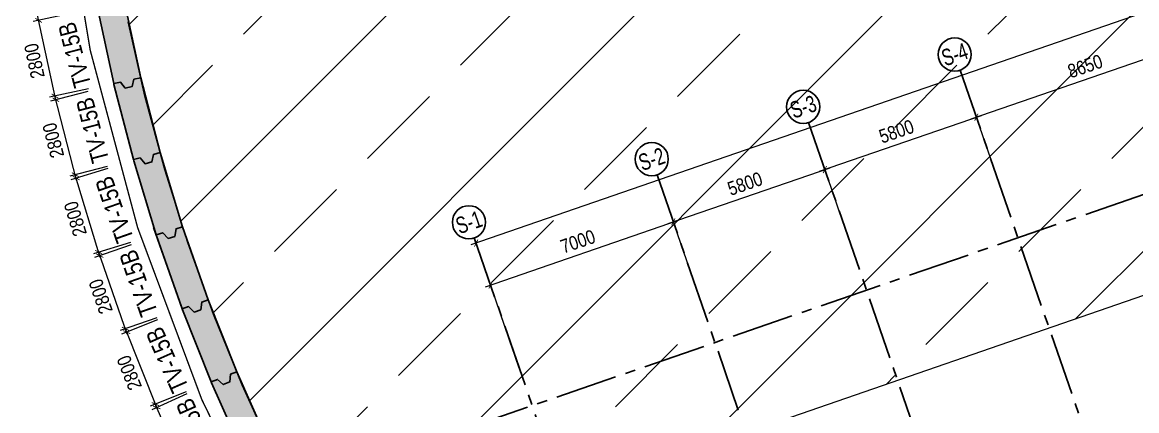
# Model space of a CAD drawing. Header units: millimetres. Extents: x 0 to 837459, y -815537 to -10000.
# Drawn here: x 501630 to 541964, y -764828 to -750779 of the extents above; entities that cross this region are included whole.
import ezdxf
from ezdxf.enums import TextEntityAlignment as Align

# ---------------------------------------------------------------- set-up
doc = ezdxf.new("R2010")
doc.units = ezdxf.units.MM
doc.header["$LTSCALE"] = 100
doc.header["$PDMODE"] = 32
doc.header["$PDSIZE"] = 2.5
for name, pattern in [('CENTER2', [1.125, 0.75, -0.125, 0.125, -0.125]), ('DASHDOT', [1, 0.5, -0.25, 0, -0.25]), ('DASHED', [4.5, 3, -1.5]), ('HIDDEN', [0.375, 0.25, -0.125])]:
    doc.linetypes.add(name, pattern=pattern)
for name, color, linetype in [('ccu11-Dim', 8, 'Continuous'), ('ccu11-Khuat', 9, 'DASHED'), ('ccu12-Hatch', 250, 'Continuous'), ('ccu12-Truc', 13, 'CENTER2'), ('KT-Dim', 8, 'Continuous'), ('Xref_ST_MBDV Cot vach 30.7.2022$0$Xref_ST_MBDV Cot vach 30.7.2022|Xref_ST_MBDV Cot vach 30.7.2022|Xref_ST_MBDV Cot vach 30.7.2022|Xref_ST_MBDV Cot vach 30.7.2022|A-CORE-OTLN', 2, 'Continuous'), ('Xref_ST_MBDV Cot vach 30.7.2022$0$Xref_ST_MBDV Cot vach 30.7.2022|Xref_ST_MBDV Cot vach 30.7.2022|Xref_ST_MBDV Cot vach 30.7.2022|Xref_ST_MBDV Cot vach 30.7.2022|ccu12-Thay', 7, 'Continuous'), ('Xref_ST_MBDV Cot vach 30.7.2022|Xref_ST_MBDV Cot vach 30.7.2022|Xref_ST_MBDV Cot vach 30.7.2022|Xref_ST_MBDV Cot vach 30.7.2022|A-GRID-SYM', 50, 'Continuous')]:
    doc.layers.add(name, color=color, linetype=linetype)
doc.layers.add('ccu12-Tencaukien', color=9, linetype='Continuous', lineweight=15)
doc.layers.add('KT-Net thay', color=7, linetype='Continuous', lineweight=15)
doc.styles.add('Arial', font='arial.ttf', dxfattribs={"width": 0.7})
doc.styles.add('Arial Narrow', font='ARIALN.TTF')
doc.styles.add('HBA-Text', font='GOTHIC.TTF')
doc.dimstyles.new('ccu12-200', dxfattribs={"dimscale": 200, "dimtxt": 2.5, "dimasz": 1, "dimexe": 1, "dimexo": 2, "dimgap": 1, "dimtad": 1, "dimdec": 0, "dimdsep": 46, "dimtxsty": 'Arial Narrow', "dimblk": 'ARCHTICK', "dimcen": -1, "dimdle": 1, "dimclrd": 256, "dimclre": 256, "dimclrt": 3, "dimadec": 0, "dimazin": 2, "dimtfac": 0.1, "dimtdec": 0, "dimtmove": 0, "dimatfit": 1, "dimldrblk": 'ARCHTICK', "dimfxl": 1, "dimtvp": 0.833333, "dimtolj": 1, "dimtzin": 12, "dimarcsym": 0})

# ---------------------------------------------------------------- blocks, each defined once
blk = doc.blocks.new('GRID-SYM-flat-103')
at = {"layer": 'Xref_ST_MBDV Cot vach 30.7.2022|Xref_ST_MBDV Cot vach 30.7.2022|Xref_ST_MBDV Cot vach 30.7.2022|Xref_ST_MBDV Cot vach 30.7.2022|A-GRID-SYM'}
blk.add_circle((0, 0, 0), 900, dxfattribs=at)
at = {"layer": 'Xref_ST_MBDV Cot vach 30.7.2022|Xref_ST_MBDV Cot vach 30.7.2022|Xref_ST_MBDV Cot vach 30.7.2022|Xref_ST_MBDV Cot vach 30.7.2022|A-GRID-SYM', "style": 'HBA-Text'}
blk.add_attdef('GRID', text='', height=900, rotation=19.04714, dxfattribs=at).set_placement((0, 0, 0), align=Align.MIDDLE_CENTER)
blk = doc.blocks.new('_ARCHTICK')
at = {"color": 0, "linetype": 'ByBlock', "const_width": 0.15}
blk.add_lwpolyline([(-0.5, -0.5), (0.5, 0.5)], dxfattribs=at)
blk = doc.blocks.new('*D115')
at = {"layer": 'Defpoints', "color": 0, "transparency": 16777216}
for p in [(314073, -50971), (315243, -54360), (308626, -56644)]:
    blk.add_point(p, dxfattribs=at)
at = {"layer": 'KT-Dim', "lineweight": -2, "transparency": 16777216}
for p, q in [((315112, -53982), (314007, -50782)), ((307267, -53321), (314262, -50906)), ((308495, -56266), (307391, -53067))]:
    blk.add_line(p, q, dxfattribs=at)
at = {"layer": 'KT-Dim', "lineweight": -2, "transparency": 16777216, "xscale": 200, "yscale": 200, "zscale": 200}
for p, rotation in [((314073, -50971), 19.04713796363416), ((307456, -53256), 199.0471379636342)]:
    blk.add_blockref('_ARCHTICK', p, dxfattribs=dict(at, rotation=rotation))
at = {"layer": 'KT-Dim', "color": 3, "transparency": 16777216, "insert": (310616, -51683), "char_height": 500, "attachment_point": 5, "rotation": 19.0471, "style": 'Arial Narrow'}
blk.add_mtext('\\A1;7000', dxfattribs=at)
blk = doc.blocks.new('*D116')
at = {"layer": 'Defpoints', "color": 0, "transparency": 16777216}
for p in [(319555, -49079), (320303, -51244), (315243, -54360)]:
    blk.add_point(p, dxfattribs=at)
at = {"layer": 'KT-Dim', "lineweight": -2, "transparency": 16777216}
for p, q in [((313884, -51037), (319744, -49013)), ((320172, -50866), (319490, -48890)), ((315112, -53982), (314007, -50782))]:
    blk.add_line(p, q, dxfattribs=at)
at = {"layer": 'KT-Dim', "lineweight": -2, "transparency": 16777216, "xscale": 200, "yscale": 200, "zscale": 200}
for p, rotation in [((319555, -49079), 19.04713796363416), ((314073, -50971), 199.0471379636342)]:
    blk.add_blockref('_ARCHTICK', p, dxfattribs=dict(at, rotation=rotation))
at = {"layer": 'KT-Dim', "color": 3, "transparency": 16777216, "insert": (316665, -49595), "char_height": 500, "attachment_point": 5, "rotation": 19.0471, "style": 'Arial Narrow'}
blk.add_mtext('\\A1;5800', dxfattribs=at)
blk = doc.blocks.new('*D117')
at = {"layer": 'Defpoints', "color": 0, "transparency": 16777216}
for p in [(325038, -47186), (325785, -49351), (320303, -51244)]:
    blk.add_point(p, dxfattribs=at)
at = {"layer": 'KT-Dim', "lineweight": -2, "transparency": 16777216}
for p, q in [((319366, -49144), (325227, -47121)), ((325655, -48973), (324972, -46997)), ((320172, -50866), (319490, -48890))]:
    blk.add_line(p, q, dxfattribs=at)
at = {"layer": 'KT-Dim', "lineweight": -2, "transparency": 16777216, "xscale": 200, "yscale": 200, "zscale": 200}
for p, rotation in [((325038, -47186), 19.04713796363416), ((319555, -49079), 199.0471379636342)]:
    blk.add_blockref('_ARCHTICK', p, dxfattribs=dict(at, rotation=rotation))
at = {"layer": 'KT-Dim', "color": 3, "transparency": 16777216, "insert": (322148, -47702), "char_height": 500, "attachment_point": 5, "rotation": 19.0471, "style": 'Arial Narrow'}
blk.add_mtext('\\A1;5800', dxfattribs=at)
blk = doc.blocks.new('*D118')
at = {"layer": 'Defpoints', "color": 0, "transparency": 16777216}
for p in [(333214, -44363), (333962, -46528), (325785, -49351)]:
    blk.add_point(p, dxfattribs=at)
at = {"layer": 'KT-Dim', "lineweight": -2, "transparency": 16777216}
for p, q in [((324849, -47251), (333403, -44298)), ((333831, -46150), (333149, -44174)), ((325655, -48973), (324972, -46997))]:
    blk.add_line(p, q, dxfattribs=at)
at = {"layer": 'KT-Dim', "lineweight": -2, "transparency": 16777216, "xscale": 200, "yscale": 200, "zscale": 200}
for p, rotation in [((333214, -44363), 19.04713796363416), ((325038, -47186), 199.0471379636342)]:
    blk.add_blockref('_ARCHTICK', p, dxfattribs=dict(at, rotation=rotation))
at = {"layer": 'KT-Dim', "color": 3, "transparency": 16777216, "insert": (328977, -45344), "char_height": 500, "attachment_point": 5, "rotation": 19.0471, "style": 'Arial Narrow'}
blk.add_mtext('\\A1;8650', dxfattribs=at)
blk = doc.blocks.new('*D125')
at = {"layer": 'Defpoints', "color": 0, "transparency": 16777216}
for p in [(363163, -37115), (306934, -51743), (308410, -56019, 0)]:
    blk.add_point(p, dxfattribs=at)
at = {"layer": 'KT-Dim', "lineweight": -2, "transparency": 16777216}
for p, q in [((363033, -36737), (361622, -32650)), ((361876, -32774), (306745, -51809)), ((308280, -55641), (306869, -51554))]:
    blk.add_line(p, q, dxfattribs=at)
at = {"layer": 'KT-Dim', "lineweight": -2, "transparency": 16777216, "xscale": 200, "yscale": 200, "zscale": 200}
for p, rotation in [((361687, -32839), 19.0477163778953), ((306934, -51743), 199.0477163778953)]:
    blk.add_blockref('_ARCHTICK', p, dxfattribs=dict(at, rotation=rotation))
at = {"layer": 'KT-Dim', "color": 3, "transparency": 16777216, "insert": (334162, -41861), "char_height": 500, "attachment_point": 5, "rotation": 19.0477, "style": 'Arial Narrow'}
blk.add_mtext('\\A1;57925', dxfattribs=at)
blk = doc.blocks.new('*D159')
at = {"layer": 'ccu11-Dim', "lineweight": -2, "ltscale": 0.5, "transparency": 16777216}
for p, q in [((-122932, 55804), (-124347, 55498)), ((-123519, 52608), (-124194, 55736)), ((-122342, 53067), (-123757, 52761))]:
    blk.add_line(p, q, dxfattribs=at)
at = {"layer": 'Defpoints', "color": 0, "ltscale": 0.5, "transparency": 16777216}
for p in [(-122541, 55888), (-124152, 55541), (-121951, 53151)]:
    blk.add_point(p, dxfattribs=at)
at = {"layer": 'ccu11-Dim', "lineweight": -2, "ltscale": 0.5, "transparency": 16777216, "xscale": 200, "yscale": 200, "zscale": 200}
for p, rotation in [((-124152, 55541), 102.1762206243331), ((-123561, 52804), 282.1762206243331)]:
    blk.add_blockref('_ARCHTICK', p, dxfattribs=dict(at, rotation=rotation))
at = {"layer": 'ccu11-Dim', "color": 3, "ltscale": 0.5, "transparency": 16777216, "insert": (-124302, 54076), "char_height": 500, "attachment_point": 5, "rotation": 102.1762, "style": 'Arial Narrow', "bg_fill": 3, "box_fill_scale": 1.1, "bg_fill_color": 256, "bg_fill_true_color": 13158600, "bg_fill_transparency": 0}
blk.add_mtext('\\A1;2800', dxfattribs=at)
blk = doc.blocks.new('*D160')
at = {"layer": 'ccu11-Dim', "lineweight": -2, "ltscale": 0.5, "transparency": 16777216}
for p, q in [((-122369, 52973), (-123723, 52622)), ((-122776, 49768), (-123580, 52866)), ((-121666, 50263), (-123020, 49912))]:
    blk.add_line(p, q, dxfattribs=at)
at = {"layer": 'Defpoints', "color": 0, "ltscale": 0.5, "transparency": 16777216}
for p in [(-121982, 53074), (-123529, 52672), (-121278, 50364)]:
    blk.add_point(p, dxfattribs=at)
at = {"layer": 'ccu11-Dim', "lineweight": -2, "ltscale": 0.5, "transparency": 16777216, "xscale": 200, "yscale": 200, "zscale": 200}
for p, rotation in [((-123529, 52672), 104.5489868478341), ((-122826, 49962), 284.5489868478341)]:
    blk.add_blockref('_ARCHTICK', p, dxfattribs=dict(at, rotation=rotation))
at = {"layer": 'ccu11-Dim', "color": 3, "ltscale": 0.5, "transparency": 16777216, "insert": (-123618, 51203), "char_height": 500, "attachment_point": 5, "rotation": 104.549, "style": 'Arial Narrow', "bg_fill": 3, "box_fill_scale": 1.1, "bg_fill_color": 256, "bg_fill_true_color": 13158600, "bg_fill_transparency": 0}
blk.add_mtext('\\A1;2800', dxfattribs=at)
blk = doc.blocks.new('*D161')
at = {"layer": 'ccu11-Dim', "lineweight": -2, "ltscale": 0.5, "transparency": 16777216}
for p, q in [((-121644, 50188), (-122983, 49781)), ((-121919, 46969), (-122850, 50030)), ((-120829, 47509), (-122168, 47102))]:
    blk.add_line(p, q, dxfattribs=at)
at = {"layer": 'Defpoints', "color": 0, "ltscale": 0.5, "transparency": 16777216}
for p in [(-121262, 50304), (-122792, 49839), (-120447, 47626)]:
    blk.add_point(p, dxfattribs=at)
at = {"layer": 'ccu11-Dim', "lineweight": -2, "ltscale": 0.5, "transparency": 16777216, "xscale": 200, "yscale": 200, "zscale": 200}
for p, rotation in [((-122792, 49839), 106.9214121395143), ((-121977, 47160), 286.9214121395144)]:
    blk.add_blockref('_ARCHTICK', p, dxfattribs=dict(at, rotation=rotation))
at = {"layer": 'ccu11-Dim', "color": 3, "ltscale": 0.5, "transparency": 16777216, "insert": (-122820, 48367), "char_height": 500, "attachment_point": 5, "rotation": 106.9214, "style": 'Arial Narrow', "bg_fill": 3, "box_fill_scale": 1.1, "bg_fill_color": 256, "bg_fill_true_color": 13158600, "bg_fill_transparency": 0}
blk.add_mtext('\\A1;2800', dxfattribs=at)
blk = doc.blocks.new('*D162')
at = {"layer": 'ccu11-Dim', "lineweight": -2, "ltscale": 0.5, "transparency": 16777216}
for p, q in [((-120802, 47428), (-122124, 46965)), ((-120943, 44199), (-122001, 47220)), ((-119877, 44785), (-121198, 44322))]:
    blk.add_line(p, q, dxfattribs=at)
at = {"layer": 'Defpoints', "color": 0, "ltscale": 0.5, "transparency": 16777216}
for p in [(-120425, 47560), (-121935, 47031), (-119500, 44917)]:
    blk.add_point(p, dxfattribs=at)
at = {"layer": 'ccu11-Dim', "lineweight": -2, "ltscale": 0.5, "transparency": 16777216, "xscale": 200, "yscale": 200, "zscale": 200}
for p, rotation in [((-121935, 47031), 109.2940475771697), ((-121010, 44388), 289.2940475771697)]:
    blk.add_blockref('_ARCHTICK', p, dxfattribs=dict(at, rotation=rotation))
at = {"layer": 'ccu11-Dim', "color": 3, "ltscale": 0.5, "transparency": 16777216, "insert": (-121902, 45559), "char_height": 500, "attachment_point": 5, "rotation": 109.294, "style": 'Arial Narrow', "bg_fill": 3, "box_fill_scale": 1.1, "bg_fill_color": 256, "bg_fill_true_color": 13158600, "bg_fill_transparency": 0}
blk.add_mtext('\\A1;2800', dxfattribs=at)
blk = doc.blocks.new('*D163')
at = {"layer": 'ccu11-Dim', "lineweight": -2, "ltscale": 0.5, "transparency": 16777216}
for p, q in [((-119848, 44708), (-121147, 44192)), ((-119854, 41478), (-121035, 44452)), ((-118814, 42106), (-120113, 41590))]:
    blk.add_line(p, q, dxfattribs=at)
at = {"layer": 'Defpoints', "color": 0, "ltscale": 0.5, "transparency": 16777216}
for p in [(-119476, 44856), (-120961, 44266), (-118442, 42254)]:
    blk.add_point(p, dxfattribs=at)
at = {"layer": 'ccu11-Dim', "lineweight": -2, "ltscale": 0.5, "transparency": 16777216, "xscale": 200, "yscale": 200, "zscale": 200}
for p, rotation in [((-120961, 44266), 111.666655592945), ((-119928, 41664), 291.666655592945)]:
    blk.add_blockref('_ARCHTICK', p, dxfattribs=dict(at, rotation=rotation))
at = {"layer": 'ccu11-Dim', "color": 3, "ltscale": 0.5, "transparency": 16777216, "insert": (-120868, 42797), "char_height": 500, "attachment_point": 5, "rotation": 111.6667, "style": 'Arial Narrow', "bg_fill": 3, "box_fill_scale": 1.1, "bg_fill_color": 256, "bg_fill_true_color": 13158600, "bg_fill_transparency": 0}
blk.add_mtext('\\A1;2800', dxfattribs=at)
blk = doc.blocks.new('*D164')
at = {"layer": 'ccu11-Dim', "lineweight": -2, "ltscale": 0.5, "transparency": 16777216}
for p, q in [((-118782, 42031), (-120060, 41461)), ((-118656, 38803), (-119959, 41725)), ((-117641, 39474), (-118920, 38904))]:
    blk.add_line(p, q, dxfattribs=at)
at = {"layer": 'Defpoints', "color": 0, "ltscale": 0.5, "transparency": 16777216}
for p in [(-118417, 42194), (-119878, 41542), (-117276, 39637)]:
    blk.add_point(p, dxfattribs=at)
at = {"layer": 'ccu11-Dim', "lineweight": -2, "ltscale": 0.5, "transparency": 16777216, "xscale": 200, "yscale": 200, "zscale": 200}
for p, rotation in [((-119878, 41542), 114.039215001165), ((-118737, 38985), 294.039215001165)]:
    blk.add_blockref('_ARCHTICK', p, dxfattribs=dict(at, rotation=rotation))
at = {"layer": 'ccu11-Dim', "color": 3, "ltscale": 0.5, "transparency": 16777216, "insert": (-119723, 40078), "char_height": 500, "attachment_point": 5, "rotation": 114.0392, "style": 'Arial Narrow', "bg_fill": 3, "box_fill_scale": 1.1, "bg_fill_color": 256, "bg_fill_true_color": 13158600, "bg_fill_transparency": 0}
blk.add_mtext('\\A1;2800', dxfattribs=at)
blk = doc.blocks.new('Grid-ST-flat-3')
at = {"layer": 'ccu12-Truc', "ltscale": 30}
for p, q in [((369404.7, -36752.1), (304555.5, -59141.2)), ((324450.3, -45484.5), (334287.1, -73976.6)), ((318967.8, -47377.3), (328804.6, -75869.4)), ((313485.4, -49270.1), (323322.2, -77762.2)), ((306868.6, -51554.5), (316705.4, -80046.6))]:
    blk.add_line(p, q, dxfattribs=at)
at = {"layer": 'KT-Dim'}
ref = blk.add_blockref('GRID-SYM-flat-103', (324254.4, -44917.3, 0), dxfattribs=dict(at, xscale=0.6666666666666666, yscale=0.6666666666666666, zscale=0.6666666666666666))
ref.add_attrib('GRID', 'S-4', dxfattribs={"layer": 'Xref_ST_MBDV Cot vach 30.7.2022|Xref_ST_MBDV Cot vach 30.7.2022|Xref_ST_MBDV Cot vach 30.7.2022|Xref_ST_MBDV Cot vach 30.7.2022|A-GRID-SYM', "height": 600, "rotation": 19, "style": 'HBA-Text', "width": 0.75}).set_placement((324254.4, -44917.3, 0), align=Align.MIDDLE_CENTER)
ref = blk.add_blockref('GRID-SYM-flat-103', (318772, -46810.1, 0), dxfattribs=dict(at, xscale=0.6666666666666666, yscale=0.6666666666666666, zscale=0.6666666666666666))
ref.add_attrib('GRID', 'S-3', dxfattribs={"layer": 'Xref_ST_MBDV Cot vach 30.7.2022|Xref_ST_MBDV Cot vach 30.7.2022|Xref_ST_MBDV Cot vach 30.7.2022|Xref_ST_MBDV Cot vach 30.7.2022|A-GRID-SYM', "height": 600, "rotation": 19, "style": 'HBA-Text', "width": 0.75}).set_placement((318772, -46810.1, 0), align=Align.MIDDLE_CENTER)
ref = blk.add_blockref('GRID-SYM-flat-103', (313289.5, -48702.9, 0), dxfattribs=dict(at, xscale=0.6666666666666666, yscale=0.6666666666666666, zscale=0.6666666666666666))
ref.add_attrib('GRID', 'S-2', dxfattribs={"layer": 'Xref_ST_MBDV Cot vach 30.7.2022|Xref_ST_MBDV Cot vach 30.7.2022|Xref_ST_MBDV Cot vach 30.7.2022|Xref_ST_MBDV Cot vach 30.7.2022|A-GRID-SYM', "height": 600, "rotation": 19.04714, "style": 'HBA-Text', "width": 0.75}).set_placement((313289.5, -48702.9, 0), align=Align.MIDDLE_CENTER)
ref = blk.add_blockref('GRID-SYM-flat-103', (306672.8, -50987.3, 0), dxfattribs=dict(at, xscale=0.6666666666666666, yscale=0.6666666666666666, zscale=0.6666666666666666))
ref.add_attrib('GRID', 'S-1', dxfattribs={"layer": 'Xref_ST_MBDV Cot vach 30.7.2022|Xref_ST_MBDV Cot vach 30.7.2022|Xref_ST_MBDV Cot vach 30.7.2022|Xref_ST_MBDV Cot vach 30.7.2022|A-GRID-SYM', "height": 600, "rotation": 19, "style": 'HBA-Text', "width": 0.75}).set_placement((306672.8, -50987.3, 0), align=Align.MIDDLE_CENTER)
dim = blk.add_aligned_dim(p1=(363163.5, -37115.1), p2=(308410.2, -56019.2, 0), distance=-4523.4, dimstyle='ccu12-200', dxfattribs=at)
dim.commit()
dim.dimension.update_dxf_attribs({"geometry": '*D125', "text_midpoint": (334162.1, -41861.1)})
for base, p1, p2, picture, middle in [((333214.1, -44363), (325785.3, -49351.3), (333961.7, -46528.4), '*D118', (328977.3, -45344)), ((325037.7, -47185.8), (320302.8, -51244.1), (325785.3, -49351.3), '*D117', (322147.8, -47701.9)), ((319555.2, -49078.7), (315242.5, -54359.7), (320302.8, -51244.1), '*D116', (316665.4, -49594.7)), ((314072.8, -50971.5), (308625.8, -56644.1), (315242.5, -54359.7), '*D115', (310615.8, -51683.3))]:
    dim = blk.add_linear_dim(base=base, p1=p1, p2=p2, angle=19.04714, dimstyle='ccu12-200', dxfattribs=at)
    dim.commit()
    dim.dimension.update_dxf_attribs({"geometry": picture, "text_midpoint": middle})
blk = doc.blocks.new('220830_DWall Plan')
at = {"layer": 'ccu12-Hatch', "ltscale": 0.5}
h = blk.add_hatch(dxfattribs=at)
h.set_pattern_fill('VATLIEU04', color=256, scale=50, pattern_type=2)
h.set_pattern_definition([(50, (-626373.33, 223416.3), (358.63009, -31.37607), [37.5, -412.5]), (355, (-626373.33, 223416.3), (-69.37567, 376.09607), [30, -330]), (100.4514, (-626343.45, 223413.7), (289.25469, 344.71977), [31.8701, -350.57106]), (46.1842, (-626373.33, 223516.3), (533.62052, -82.7595), [56.25, -618.75]), (96.6356, (-626328.87, 223509.4), (467.33135, 487.05894), [47.80514, -525.8565]), (351.1842, (-626373.33, 223516.3), (467.33097, 487.0593), [45, -495]), (21, (-626323.33, 223491.3), (298.45353, -201.30945), [37.5, -412.5]), (326, (-626323.33, 223491.3), (121.65767, 362.57502), [30, -330]), (71.4514, (-626298.46, 223474.54), (420.11131, 161.26525), [31.8701, -350.57106]), (37.5, (-626373.33, 223416.31), (6.079928, 166.446927), [0, -326, 0, -335, 0, -331.25]), (7.5, (-626373.33, 223416.31), (131.53477, 197.205856), [0, -191, 0, -318.5, 0, -126.25]), (327.5, (-626484.83, 223416.31), (266.911218, -11.277436), [0, -125, 0, -390, 0, -517.5]), (317.5, (-626534.83, 223416.31), (291.593085, 50.05249), [0, -162.5, 0, -259, 0, -367.5]), (45, (-626373.33, 223416.31), (-150.26019, 150.26019), []), (45, (-626373.33, 223477.56), (-150.26019, 150.26019), [])])
h.paths.add_polyline_path([(-122510.4, 58795.4), (-122033.7, 56036.3), (-122025.8, 55995.6), (-121435.2, 53258.6), (-121425.6, 53218.3), (-120722.3, 50508.1), (-120711, 50468.2), (-119896.1, 47789.5), (-119883.2, 47750.1), (-118958, 45107.4), (-118943.5, 45068.6), (-117909.8, 42466.4), (-117893.7, 42428.3), (-116753.1, 39871.1), (-116735.4, 39833.7), (-115489.9, 37325.9), (-115470.4, 37288.7), (-113949.2, 34524), (-113926.1, 34484.2), (-112465, 32095.7), (-112442.4, 32060.3), (-110882.3, 29735.2), (-110858.5, 29701.3), (-109203.6, 27442.8), (-109178.4, 27409.9), (-107431.4, 25221.8), (-107404.9, 25189.9), (-105568.8, 23076), (-105541, 23045.3), (-103618.9, 21009.2), (-103589.9, 20979.7), (-101585.2, 19024.9), (-101555, 18996.6), (-99471.1, 17126.5), (-99439.7, 17099.4), (-97280.2, 15317.2), (-97247.7, 15291.5), (-95016.3, 13600.1), (-94982.8, 13575.8), (-92683.3, 11978.3), (-92648.8, 11955.3), (-90285.1, 10454.4), (-90249.7, 10432.9), (-87825.9, 9031.1), (-87789.6, 9011.1), (-85309.8, 7710.8), (-85272.8, 7692.3), (-82741.3, 6495.8), (-82703.5, 6478.9), (-80124.7, 5388.2), (-80086.2, 5372.8), (-77464.5, 4389.8), (-77425.4, 4376.1), (-74765.2, 3502.4), (-74725.6, 3490.3), (-72031.5, 2727.6), (-71991.4, 2717.1), (-69268, 2066.5), (-69227.6, 2057.8), (-66479.6, 1520.5), (-66438.8, 1513.4), (-63670.9, 1090.4), (-63637.2, 1085.8), (-60856.6, 757.2), (-60844.4, 755.8), (-41353.3, -1307), (0, 0), (5993.1, 7667.3), (-23501.3, 144497.8), (-27624.7, 160190.9), (-41845.5, 164209.2), (-48082.3, 159482.1), (-71537, 141587.6), (-77499.2, 137277.8), (-78971.4, 133992.6), (-83075.5, 131026), (-86656.7, 130658.3), (-88925.9, 129018), (-91195.2, 127377.7), (-93464.4, 125737.4), (-93470.8, 125732.8), (-95729.2, 124077.6), (-95757.8, 124056), (-97965.7, 122333.9), (-98004.3, 122302.4), (-100138.8, 120490.2), (-100176.1, 120457.1), (-102233.4, 118557.8), (-102269.3, 118523.2), (-104245.9, 116540.1), (-104280.4, 116504.1), (-106173, 114440.6), (-106205.9, 114403.1), (-108011.2, 112262.8), (-108042.5, 112224.1), (-109757.4, 110010.7), (-109787.1, 109970.7), (-111408.7, 107688), (-111436.7, 107646.8), (-112962, 105298.7), (-112988.3, 105256.4), (-114414.8, 102847), (-114439.3, 102803.6), (-115764.6, 100337.1), (-115787.3, 100292.7), (-117009, 97773.3), (-117029.8, 97728.1), (-118145.9, 95160.1), (-118164.8, 95114), (-119173.3, 92501.9), (-119190.2, 92455.1), (-120089.4, 89803.4), (-120104.4, 89755.9), (-120892.7, 87069.1), (-120905.8, 87021), (-121581.8, 84303.9), (-121592.9, 84255.3), (-122155.5, 81512.4), (-122164.5, 81463.4), (-122612.8, 78699.5), (-122619.8, 78650.1), (-122952.9, 75870), (-122957.9, 75820.4), (-123175.3, 73028.9), (-123178.2, 72978.7), (-123278.4, 70180.4), (-123279.1, 70131.9), (-123266, 67331.9), (-123264.7, 67281.1), (-123132.9, 64484.2), (-123130.1, 64443.1), (-122883.3, 61654), (-122878.8, 61612.8), (-122516.6, 58836.3)])
h.paths.add_polyline_path([(-24474.2, 144265.3), (-28446.7, 159384), (-41638.3, 163111.5), (-47477, 158686.1), (-70940.7, 140784.7), (-76696.2, 136624.4), (-78168.4, 133339.2), (-82706.9, 130058.6), (-86288, 129690.9), (-88340.1, 128207.6), (-88223, 128045.5), (-90492.2, 126405.2), (-92761.4, 124764.9), (-95019.8, 123109.7), (-97227.7, 121387.7), (-99362.1, 119575.4), (-101419.4, 117676.1), (-103396, 115692.9), (-105288.6, 113629.4), (-107093.9, 111489.1), (-108808.8, 109275.7), (-110430.4, 106993.1), (-111955.7, 104645), (-113382.2, 102235.7), (-114707.5, 99769.1), (-115929.2, 97249.7), (-117045.3, 94681.8), (-118053.8, 92069.7), (-118953, 89418), (-119741.3, 86731.3), (-120417.3, 84014.1), (-120980, 81271.2), (-121428.3, 78507.4), (-121761.5, 75727.3), (-121978.9, 72935.7), (-122079.1, 70137.5), (-122066, 67337.5), (-121934.3, 64540.6), (-122134, 64531.2), (-121887.2, 61742.1), (-121525, 58965.6), (-121048.3, 56206.5), (-120457.7, 53469.5), (-119754.3, 50759.3), (-118939.4, 48080.5), (-118014.2, 45437.8), (-116980.4, 42835.6), (-115839.8, 40278.5), (-114594.3, 37770.7), (-113073.1, 35006), (-111612, 32617.5), (-110051.9, 30292.4), (-108396.9, 28033.8), (-106649.9, 25845.7), (-104813.8, 23731.8), (-102891.7, 21695.7), (-100887.1, 19740.8), (-98803.2, 17870.7), (-96643.7, 16088.4), (-94412.2, 14397.1), (-92112.7, 12799.5), (-89749, 11298.5), (-87325.2, 9896.7), (-84845.4, 8596.4), (-82314, 7399.9), (-79735.1, 6309.2), (-77113.4, 5326.2), (-74453.2, 4452.5), (-71759.1, 3689.8), (-69035.7, 3039.2), (-66287.7, 2501.9), (-63519.8, 2078.9), (-60739.2, 1750.2), (-41316.3, -305.3), (-499.5, 984.7), (4916.9, 7914.3)], flags=16)
at = {"layer": 'ccu11-Dim', "ltscale": 0.5}
blk.add_line((-118984.4, 45182.8), (-119988.2, 48050.1), dxfattribs=at)
at = {"layer": 'ccu11-Khuat', "color": 1, "linetype": 'DASHDOT', "ltscale": 18, "const_width": 50}
blk.add_lwpolyline([(-28510.9, 165727.9), (-36919.6, 168632.9), (-48415.2, 159919.9), (-71865, 142029.1), (-95482.1, 124957.6, 0.6850113), (-62162.5, 342.2), (-41373.6, -1857.9), (274.8, -541.6), (6585, 7531.5), (-22966.3, 144625.7)], format="xyb", close=True, dxfattribs=at)
at = {"layer": 'Xref_ST_MBDV Cot vach 30.7.2022$0$Xref_ST_MBDV Cot vach 30.7.2022|Xref_ST_MBDV Cot vach 30.7.2022|Xref_ST_MBDV Cot vach 30.7.2022|Xref_ST_MBDV Cot vach 30.7.2022|A-CORE-OTLN', "color": 6}
for points in [[(-122025.8, 55995.6), (-121435.2, 53258.6), (-121425.6, 53218.3), (-120722.3, 50508.1), (-120711, 50468.2), (-119896.1, 47789.5), (-119883.2, 47750.1), (-118958, 45107.4), (-118943.5, 45068.6), (-117909.8, 42466.4), (-117893.7, 42428.3), (-116753.1, 39871.1)], [(-121048.3, 56206.5), (-120457.7, 53469.5), (-119754.3, 50759.3), (-118939.4, 48080.5), (-118014.2, 45437.8), (-116980.4, 42835.6), (-115839.8, 40278.5), (-114594.3, 37770.7), (-113073.1, 35006), (-111612, 32617.5), (-110051.9, 30292.4), (-108396.9, 28033.8), (-106649.9, 25845.7), (-104813.8, 23731.8), (-102891.7, 21695.7), (-100887.1, 19740.8), (-98803.2, 17870.7), (-96643.7, 16088.4), (-94412.2, 14397.1), (-92112.7, 12799.5), (-89749, 11298.5), (-87325.2, 9896.7), (-84845.4, 8596.4), (-82314, 7399.9)]]:
    blk.add_lwpolyline(points, dxfattribs=at)
at = {"layer": 'Xref_ST_MBDV Cot vach 30.7.2022$0$Xref_ST_MBDV Cot vach 30.7.2022|Xref_ST_MBDV Cot vach 30.7.2022|Xref_ST_MBDV Cot vach 30.7.2022|Xref_ST_MBDV Cot vach 30.7.2022|ccu12-Thay', "ltscale": 10}
for points in [[(-121435.2, 53258.6), (-121191, 53311.3), (-121016, 53093.1), (-120771.4, 53145.9), (-120701.9, 53416.8), (-120457.7, 53469.5)], [(-120722.3, 50508.1), (-120480.4, 50570.9), (-120296.5, 50360.1), (-120054.4, 50423), (-119996.2, 50696.5), (-119754.3, 50759.3)], [(-119896.1, 47789.5), (-119657.1, 47862.2), (-119464.6, 47659.3), (-119225.2, 47732.1), (-119178.4, 48007.8), (-118939.4, 48080.5)], [(-118958, 45107.4), (-118722.2, 45189.9), (-118521.5, 44995.1), (-118285.4, 45077.8), (-118250, 45355.2), (-118014.2, 45437.8)], [(-117909.8, 42466.4), (-117677.6, 42558.7), (-117469, 42372.3), (-117236.5, 42464.7), (-117212.6, 42743.4), (-116980.4, 42835.6)]]:
    blk.add_lwpolyline(points, dxfattribs=at)
blk.add_blockref('Grid-ST-flat-3', (-415251.1, 99227.9, 0.1))
at = {"layer": 'ccu12-Tencaukien', "color": 2, "style": 'Arial', "width": 0.8}
for height, rotation, p in [(631.74, 104.61908, (-122545.5, 54371.3)), (631.74, 104.61908, (-121898.5, 51647.7)), (650, 109.29405, (-121105, 48804.4)), (650, 109.29405, (-120234.9, 46143.7)), (650, 113.90816, (-119205.9, 43392.9)), (650, 113.90816, (-118118.7, 40813.2))]:
    blk.add_text('TV-15B', height=height, rotation=rotation, dxfattribs=at).set_placement(p, align=Align.CENTER)
at = {"layer": 'ccu11-Dim', "ltscale": 0.5}
dim = blk.add_linear_dim(base=(-124151.9, 55540.5), p1=(-121950.7, 53151.1), p2=(-122541.3, 55888.1), angle=102.17622, dimstyle='ccu12-200', override={"dimzin": 0, "dimfxl": 150, "dimtfill": 1}, dxfattribs=at)
dim.commit()
dim.dimension.update_dxf_attribs({"geometry": '*D159', "text_midpoint": (-124301.7, 54076)})
dim = blk.add_linear_dim(base=(-123529.4, 52671.9), p1=(-121278.3, 50363.8), p2=(-121981.6, 53073.6), angle=104.54899, dimstyle='ccu12-200', override={"dimzin": 0, "dimfxl": 150, "dimtfill": 1}, dxfattribs=at)
dim.commit()
dim.dimension.update_dxf_attribs({"geometry": '*D160', "text_midpoint": (-123618.5, 51202.6)})
dim = blk.add_linear_dim(base=(-122791.9, 49838.9), p1=(-120446.8, 47625.6), p2=(-121261.8, 50304.4), angle=106.92141, dimstyle='ccu12-200', override={"dimzin": 0, "dimfxl": 150, "dimtfill": 1}, dxfattribs=at)
dim.commit()
dim.dimension.update_dxf_attribs({"geometry": '*D161', "text_midpoint": (-122820, 48367)})
dim = blk.add_linear_dim(base=(-121934.8, 47031.3), p1=(-119499.6, 44916.8), p2=(-120424.9, 47559.9), angle=109.29405, dimstyle='ccu12-200', override={"dimzin": 0, "dimfxl": 150, "dimtfill": 1}, dxfattribs=at)
dim.commit()
dim.dimension.update_dxf_attribs({"geometry": '*D162', "text_midpoint": (-121901.9, 45559.3)})
dim = blk.add_linear_dim(base=(-120961.3, 44266), p1=(-118442.4, 42253.9), p2=(-119476.2, 44856), angle=111.66666, dimstyle='ccu12-200', override={"dimzin": 0, "dimfxl": 150, "dimtfill": 1}, dxfattribs=at)
dim.commit()
dim.dimension.update_dxf_attribs({"geometry": '*D163', "text_midpoint": (-120867.6, 42796.8)})
dim = blk.add_linear_dim(base=(-119877.6, 41542.2), p1=(-117276.1, 39637), p2=(-118416.6, 42193.9), angle=114.03922, dimstyle='ccu12-200', override={"dimzin": 0, "dimfxl": 150, "dimtfill": 1}, dxfattribs=at)
dim.commit()
dim.dimension.update_dxf_attribs({"geometry": '*D164', "text_midpoint": (-119723.1, 40078.3)})

msp = doc.modelspace()

# ---------------------------------------------------------------- block references
at = {"layer": 'ccu12-Tencaukien'}
msp.add_blockref('220830_DWall Plan', (626373, -806253), dxfattribs=at)

# ---------------------------------------------------------------- next in the draw order: hatches: boundary and pattern name
at = {"layer": 'ccu12-Hatch', "ltscale": 0.5}
h = msp.add_hatch(dxfattribs=at)
h.set_pattern_fill('ANSI33', color=256, scale=1000)
h.set_pattern_definition([(45, (1e-10, -582836.3), (-4490.13, 4490.13), []), (45, (4490, -582836.3), (-4490.13, 4490.13), [3175, -1587.5])])
h.paths.add_polyline_path([(513017, -770738), (510734, -766415), (509591, -763904), (508551, -761348), (507616, -758752), (506788, -756120), (506068, -753456), (505458, -750765), (504957, -748052), (504828, -747144), (504099, -738485), (504179, -733557), (504483, -729830), (504589, -728805), (504985, -726075), (505493, -723363), (506110, -720673), (506227, -720247), (509424, -722887), (524883, -736043), (545069, -711600), (552977, -718131), (574431, -724194), (581125, -721877), (584237, -722756), (593129, -691288), (599875, -693195), (601789, -692782), (600523, -693970), (597428, -704924), (610545, -702097), (621568, -753233), (601914, -757447), (602338, -759413), (614694, -756749), (615231, -759191), (622514, -757623), (624684, -767690), (605035, -771925), (597328, -771040), (585040, -775283), (584861, -774763), (584152, -775008), (575259, -749249)])

# ---------------------------------------------------------------- next in the draw order: linework, layer by layer
at = {"layer": 'KT-Net thay', "linetype": 'HIDDEN', "ltscale": 3000}
msp.add_lwpolyline([(610545, -702097), (621568, -753233), (601914, -757447), (602338, -759413), (614694, -756749), (615231, -759191), (622514, -757623), (624684, -767690), (605035, -771925), (597328, -771040), (585040, -775283), (584861, -774763), (584152, -775008), (575259, -749249), (513017, -770738), (510734, -766415), (509591, -763904), (508551, -761348), (507616, -758752), (506788, -756120), (506068, -753456), (505458, -750765)], dxfattribs=at)

doc.saveas('drawing.dxf')
